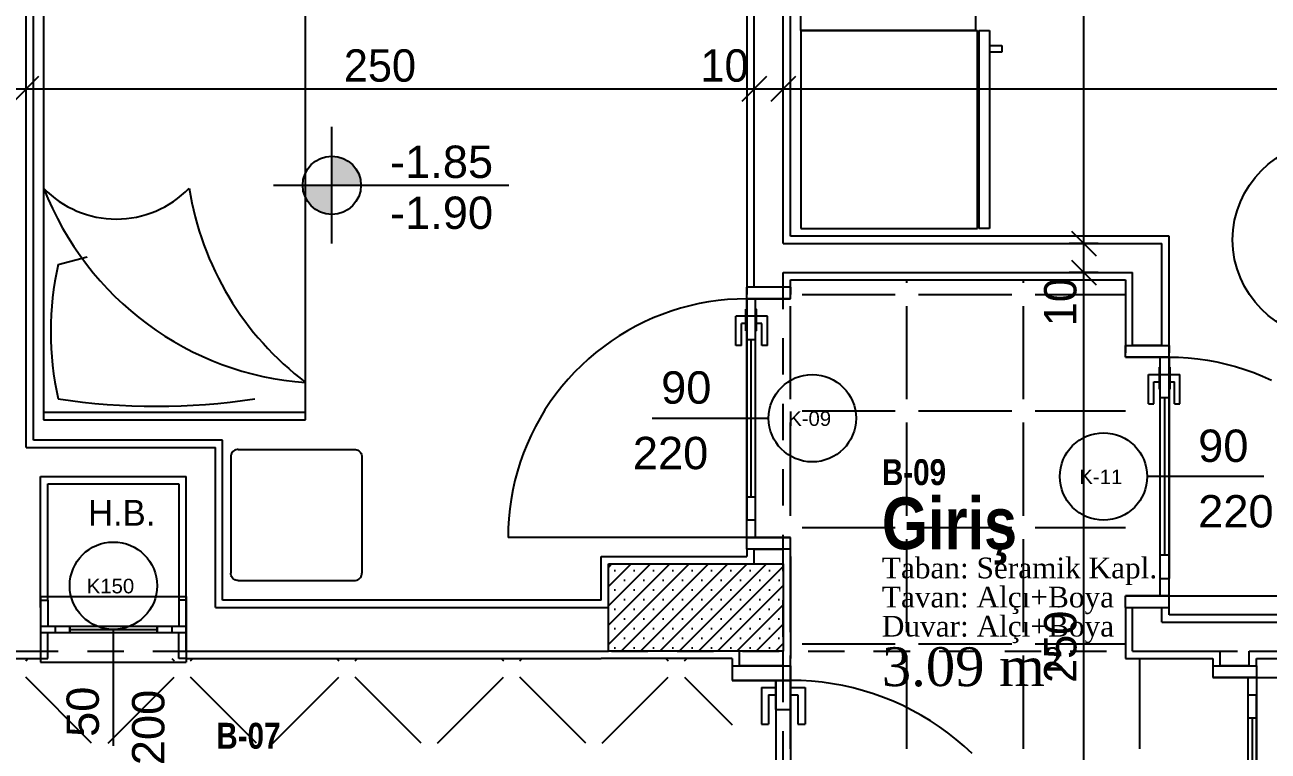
# Model space of a CAD drawing. Header units: metres. Extents: x -220 to 294, y -29 to 18.
# Drawn here: x -106.037 to -101.768, y 3.457 to 5.951 of the extents above; entities that cross this region are included whole.
import ezdxf

# ---------------------------------------------------------------- set-up
doc = ezdxf.new("R2010")
doc.units = ezdxf.units.M
doc.header["$MEASUREMENT"] = 0
doc.linetypes.add('HIDDEN2', pattern=[0.1875, 0.125, -0.0625])
for name, color, linetype in [('Aks', 7, 'Continuous'), ('Cember', 7, 'Continuous'), ('Duvar', 7, 'Continuous'), ('Kapi_Pencere', 7, 'Continuous'), ('Kolon', 7, 'Continuous'), ('Kot', 7, 'Continuous'), ('Kutuphane', 7, 'Continuous'), ('Mahal', 7, 'Continuous'), ('Olculendirme', 7, 'Continuous'), ('Tarama', 7, 'Continuous'), ('Yazi', 7, 'Continuous')]:
    doc.layers.add(name, color=color, linetype=linetype)
doc.styles.add('arial_1_18', font='arial.ttf', dxfattribs={"height": 0.2})
doc.styles.add('comic sans ms_1_18', font='comic.ttf', dxfattribs={"height": 0.2})
doc.styles.add('comic sans msbold_1_18', font='comicbd.ttf', dxfattribs={"height": 0.2})
doc.styles.add('swis721 cn btbold_1_18', font='swisscb.ttf', dxfattribs={"height": 0.2})
doc.styles.add('times new roman tur_1_18', font='times.ttf', dxfattribs={"height": 0.2})

msp = doc.modelspace()

# ---------------------------------------------------------------- hatches: boundary and pattern name
at = {"layer": 'Kolon', "linetype": 'Continuous', "lineweight": -3}
h = msp.add_hatch(dxfattribs=at)
h.set_pattern_fill('SACNCR', color=47, scale=0.5, style=0)
h.paths.add_polyline_path([(-104.033, 3.8), (-104.033, 4.1), (-103.433, 4.1), (-103.433, 3.8)])
at = {"layer": 'Kot', "linetype": 'Continuous', "lineweight": -3}
for points in [[(-104.883, 5.4), (-104.8836, 5.4112), (-104.8855, 5.4223), (-104.8886, 5.433), (-104.8929, 5.4434), (-104.8983, 5.4532), (-104.9048, 5.4623), (-104.9123, 5.4707), (-104.9206, 5.4782), (-104.9298, 5.4847), (-104.9396, 5.4901), (-104.95, 5.4944), (-104.9607, 5.4975), (-104.9718, 5.4994), (-104.983, 5.5), (-104.983, 5.4)], [(-105.083, 5.4), (-105.0824, 5.3888), (-105.0805, 5.3777), (-105.0774, 5.367), (-105.0731, 5.3566), (-105.0677, 5.3468), (-105.0612, 5.3377), (-105.0537, 5.3293), (-105.0453, 5.3218), (-105.0362, 5.3153), (-105.0264, 5.3099), (-105.016, 5.3056), (-105.0052, 5.3025), (-104.9942, 5.3006), (-104.983, 5.3), (-104.983, 5.4)]]:
    msp.add_hatch(color=216, dxfattribs=at).paths.add_polyline_path(points)

# ---------------------------------------------------------------- linework, layer by layer
at = {"layer": 'Aks', "color": 248, "linetype": 'HIDDEN2', "lineweight": -3}
for points in [[(-103.433, -3.575), (-103.433, 12.0099)], [(-114.1474, 3.8), (-94.6957, 3.8)]]:
    msp.add_lwpolyline(points, dxfattribs=at)
at = {"layer": 'Cember', "color": 237, "linetype": 'Continuous', "lineweight": -3}
msp.add_circle((-101.5531, 5.2126), 0.3365, dxfattribs=at)
at = {"layer": 'Duvar', "color": 166, "linetype": 'Continuous', "lineweight": -3}
for points in [[(-106.033, 4.5), (-106.033, 8.35)], [(-103.533, 5.05), (-103.533, 7.9)], [(-103.433, 5.2), (-103.433, 7.9)], [(-103.433, 5.2), (-102.133, 5.2)], [(-102.133, 4.85), (-102.133, 5.2)], [(-103.433, 5.05), (-103.433, 5.1)], [(-103.433, 5.1), (-102.233, 5.1)], [(-102.233, 4.85), (-102.233, 5.1)], [(-103.433, 5.05), (-103.533, 5.05)], [(-102.133, 4.85), (-102.233, 4.85)], [(-106.033, 4.5), (-105.383, 4.5)], [(-105.383, 3.95), (-105.383, 4.5)], [(-105.983, 3.95), (-105.983, 4.4)], [(-105.983, 4.4), (-105.483, 4.4)], [(-105.483, 3.95), (-105.483, 4.4)], [(-103.533, 4.1), (-103.533, 4.15)], [(-103.533, 4.15), (-103.433, 4.15)], [(-103.433, 4.1), (-103.433, 4.15)], [(-105.983, 3.95), (-105.983, 3.8)], [(-105.483, 3.8), (-105.483, 3.95)], [(-105.383, 3.95), (-104.033, 3.95)], [(-102.233, 3.8), (-102.233, 3.95)], [(-102.233, 3.95), (-102.133, 3.95)], [(-102.133, 3.9), (-102.133, 3.95)], [(-102.133, 3.9), (-99.1842, 3.9)], [(-106.083, 3.8), (-105.983, 3.8)], [(-105.483, 3.8), (-104.033, 3.8)], [(-103.583, 3.75), (-103.583, 3.8)], [(-103.433, 3.75), (-103.433, 3.8)], [(-102.233, 3.8), (-101.933, 3.8)], [(-101.933, 3.75), (-101.933, 3.8)], [(-101.833, 3.8), (-99.1842, 3.8)], [(-101.833, 3.75), (-101.833, 3.8)], [(-103.433, 3.75), (-103.583, 3.75)], [(-101.833, 3.75), (-101.933, 3.75)]]:
    msp.add_lwpolyline(points, dxfattribs=at)
at = {"layer": 'Duvar', "color": 187, "linetype": 'Continuous', "lineweight": -3}
for points in [[(-106.008, 4.525), (-106.008, 8.325)], [(-103.558, 7.8749), (-103.558, 5.05)], [(-103.408, 5.225), (-103.408, 7.8749)], [(-102.108, 5.225), (-103.408, 5.225)], [(-102.108, 4.85), (-102.108, 5.225)], [(-103.558, 5.05), (-103.558, 5.025)], [(-103.408, 5.05), (-103.408, 5.075)], [(-103.408, 5.075), (-102.258, 5.075)], [(-103.408, 5.05), (-103.408, 5.025)], [(-102.258, 5.075), (-102.258, 4.85)], [(-102.258, 4.85), (-102.258, 4.825)], [(-102.108, 4.85), (-102.108, 4.825)], [(-105.358, 4.525), (-106.008, 4.525)], [(-105.358, 3.975), (-105.358, 4.525)], [(-105.958, 3.975), (-105.958, 4.375)], [(-105.958, 4.375), (-105.508, 4.375)], [(-105.508, 4.375), (-105.508, 3.975)], [(-103.558, 4.15), (-103.558, 4.175)], [(-103.558, 4.15), (-103.558, 4.1251)], [(-103.408, 4.15), (-103.408, 4.175)], [(-103.408, 4.1251), (-103.408, 4.15)], [(-105.983, 3.975), (-105.958, 3.975)], [(-105.958, 3.975), (-105.958, 3.8863)], [(-105.483, 3.975), (-105.508, 3.975)], [(-105.508, 3.975), (-105.508, 3.8863)], [(-104.0581, 3.975), (-105.358, 3.975)], [(-102.258, 3.95), (-102.258, 3.975)], [(-102.108, 3.95), (-102.108, 3.975)], [(-102.258, 3.95), (-102.258, 3.775)], [(-102.108, 3.925), (-102.108, 3.95)], [(-99.2092, 3.925), (-102.108, 3.925)], [(-105.958, 3.775), (-105.958, 3.8638)], [(-105.508, 3.775), (-105.508, 3.8638)], [(-106.083, 3.775), (-105.983, 3.775)], [(-105.983, 3.775), (-105.958, 3.775)], [(-105.483, 3.775), (-105.508, 3.775)], [(-105.483, 3.775), (-104.0581, 3.775)], [(-103.608, 3.7749), (-103.608, 3.75)], [(-103.408, 3.75), (-103.408, 3.7749)], [(-102.258, 3.775), (-101.958, 3.775)], [(-101.958, 3.775), (-101.958, 3.75)], [(-101.808, 3.775), (-99.2092, 3.775)], [(-101.808, 3.75), (-101.808, 3.775)], [(-103.608, 3.75), (-103.608, 3.725)], [(-103.408, 3.75), (-103.408, 3.725)], [(-101.958, 3.75), (-101.958, 3.725)], [(-101.808, 3.75), (-101.808, 3.725)]]:
    msp.add_lwpolyline(points, dxfattribs=at)
at = {"layer": 'Kapi_Pencere', "color": 98, "linetype": 'Continuous', "lineweight": -3}
for points in [[(-103.408, 5.05), (-103.558, 5.05)], [(-103.558, 5.01), (-103.558, 5.05)], [(-103.408, 5.01), (-103.408, 5.05)], [(-103.6895, 4.9994), (-103.722, 4.9934)], [(-103.6568, 5.004), (-103.6895, 4.9994)], [(-103.624, 5.0073), (-103.6568, 5.004)], [(-103.591, 5.0093), (-103.624, 5.0073)], [(-103.558, 5.01), (-103.591, 5.0093)], [(-103.528, 5.01), (-103.558, 5.01)], [(-103.558, 4.975), (-103.558, 5.01)], [(-103.558, 5.01), (-103.408, 5.01)], [(-103.558, 5.01), (-103.558, 4.95)], [(-103.408, 5.01), (-103.528, 5.01)], [(-103.528, 4.975), (-103.528, 5.01)], [(-103.528, 4.95), (-103.528, 5.01)], [(-103.8488, 4.9567), (-103.8794, 4.9444)], [(-103.8177, 4.9678), (-103.8488, 4.9567)], [(-103.7861, 4.9776), (-103.8177, 4.9678)], [(-103.7542, 4.9862), (-103.7861, 4.9776)], [(-103.722, 4.9934), (-103.7542, 4.9862)], [(-103.5612, 4.9563), (-103.5612, 4.975)], [(-103.558, 4.975), (-103.5612, 4.975)], [(-103.5612, 4.95), (-103.5612, 4.9563)], [(-103.558, 4.9563), (-103.5612, 4.9563)], [(-103.558, 4.9563), (-103.558, 4.975)], [(-103.558, 4.95), (-103.558, 4.9563)], [(-103.5247, 4.975), (-103.528, 4.975)], [(-103.528, 4.9563), (-103.528, 4.975)], [(-103.5247, 4.9563), (-103.528, 4.9563)], [(-103.528, 4.95), (-103.528, 4.9563)], [(-103.5247, 4.9563), (-103.5247, 4.975)], [(-103.5247, 4.95), (-103.5247, 4.9563)], [(-103.9391, 4.9161), (-103.968, 4.9001)], [(-103.9095, 4.9308), (-103.9391, 4.9161)], [(-103.8794, 4.9444), (-103.9095, 4.9308)], [(-103.5612, 4.95), (-103.5955, 4.95)], [(-103.5955, 4.85), (-103.5955, 4.95)], [(-103.5767, 4.85), (-103.5767, 4.925)], [(-103.5612, 4.925), (-103.5767, 4.925)], [(-103.5612, 4.9438), (-103.5612, 4.95)], [(-103.5612, 4.95), (-103.5612, 4.95)], [(-103.5612, 4.9312), (-103.5612, 4.9438)], [(-103.5612, 4.925), (-103.5612, 4.9312)], [(-103.5612, 4.9187), (-103.5612, 4.925)], [(-103.5612, 4.925), (-103.5612, 4.925)], [(-103.558, 4.9187), (-103.5612, 4.9187)], [(-103.5612, 4.9), (-103.5612, 4.9187)], [(-103.558, 4.9438), (-103.558, 4.95)], [(-103.558, 4.95), (-103.558, 4.95)], [(-103.528, 4.95), (-103.558, 4.95)], [(-103.558, 4.95), (-103.558, 4.25)], [(-103.558, 4.9312), (-103.558, 4.9438)], [(-103.558, 4.925), (-103.558, 4.9312)], [(-103.558, 4.9187), (-103.558, 4.925)], [(-103.558, 4.925), (-103.558, 4.925)], [(-103.558, 4.9), (-103.558, 4.9187)], [(-103.528, 4.9438), (-103.528, 4.95)], [(-103.528, 4.95), (-103.528, 4.95)], [(-103.528, 4.9312), (-103.528, 4.9438)], [(-103.528, 4.925), (-103.528, 4.9312)], [(-103.528, 4.9187), (-103.528, 4.925)], [(-103.5247, 4.9187), (-103.528, 4.9187)], [(-103.528, 4.9), (-103.528, 4.9187)], [(-103.4872, 4.95), (-103.5247, 4.95)], [(-103.5247, 4.9438), (-103.5247, 4.95)], [(-103.5247, 4.95), (-103.5247, 4.95)], [(-103.5247, 4.9312), (-103.5247, 4.9438)], [(-103.5247, 4.925), (-103.5247, 4.9312)], [(-103.506, 4.925), (-103.5247, 4.925)], [(-103.5247, 4.9187), (-103.5247, 4.925)], [(-103.5247, 4.925), (-103.5247, 4.925)], [(-103.5247, 4.9), (-103.5247, 4.9187)], [(-103.506, 4.85), (-103.506, 4.925)], [(-103.4872, 4.85), (-103.4872, 4.95)], [(-103.9963, 4.8831), (-104.0238, 4.8648)], [(-103.968, 4.9001), (-103.9963, 4.8831)], [(-103.558, 4.9), (-103.5612, 4.9)], [(-103.558, 4.87), (-103.558, 4.9)], [(-103.558, 4.33), (-103.558, 4.87)], [(-103.558, 4.87), (-103.528, 4.87)], [(-103.5435, 4.33), (-103.5435, 4.87)], [(-103.5247, 4.9), (-103.528, 4.9)], [(-103.528, 4.87), (-103.528, 4.9)], [(-103.528, 4.33), (-103.528, 4.87)], [(-104.0766, 4.8252), (-104.1018, 4.8038)], [(-104.0506, 4.8455), (-104.0766, 4.8252)], [(-104.0238, 4.8648), (-104.0506, 4.8455)], [(-103.5767, 4.85), (-103.5955, 4.85)], [(-103.4872, 4.85), (-103.506, 4.85)], [(-102.258, 4.85), (-102.108, 4.85)], [(-102.258, 4.81), (-102.258, 4.85)], [(-102.108, 4.81), (-102.108, 4.85)], [(-104.1018, 4.8038), (-104.126, 4.7814)], [(-102.258, 4.81), (-102.138, 4.81)], [(-102.108, 4.81), (-102.258, 4.81)], [(-102.138, 4.81), (-102.108, 4.81)], [(-102.138, 4.775), (-102.138, 4.81)], [(-102.138, 4.75), (-102.138, 4.81)], [(-102.108, 4.775), (-102.108, 4.81)], [(-102.108, 4.81), (-102.108, 4.75)], [(-102.108, 4.81), (-102.075, 4.8093)], [(-102.075, 4.8093), (-102.042, 4.8073)], [(-102.042, 4.8073), (-102.0092, 4.804)], [(-102.0092, 4.804), (-101.9765, 4.7994)], [(-101.9765, 4.7994), (-101.944, 4.7934)], [(-101.944, 4.7934), (-101.9118, 4.7862)], [(-101.9118, 4.7862), (-101.8799, 4.7776)], [(-104.1494, 4.758), (-104.1718, 4.7338)], [(-104.126, 4.7814), (-104.1494, 4.758)], [(-102.1787, 4.75), (-102.1412, 4.75)], [(-102.1787, 4.65), (-102.1787, 4.75)], [(-102.1412, 4.7563), (-102.1412, 4.775)], [(-102.1412, 4.775), (-102.138, 4.775)], [(-102.1412, 4.75), (-102.1412, 4.7563)], [(-102.1412, 4.7563), (-102.138, 4.7563)], [(-102.1412, 4.7438), (-102.1412, 4.75)], [(-102.1412, 4.75), (-102.1412, 4.75)], [(-102.1412, 4.7312), (-102.1412, 4.7438)], [(-102.138, 4.7563), (-102.138, 4.775)], [(-102.138, 4.75), (-102.138, 4.7563)], [(-102.138, 4.7438), (-102.138, 4.75)], [(-102.138, 4.75), (-102.138, 4.75)], [(-102.138, 4.75), (-102.108, 4.75)], [(-102.138, 4.7312), (-102.138, 4.7438)], [(-102.108, 4.775), (-102.1047, 4.775)], [(-102.108, 4.7563), (-102.108, 4.775)], [(-102.108, 4.7563), (-102.1047, 4.7563)], [(-102.108, 4.75), (-102.108, 4.7563)], [(-102.108, 4.7438), (-102.108, 4.75)], [(-102.108, 4.75), (-102.108, 4.75)], [(-102.108, 4.75), (-102.108, 4.05)], [(-102.108, 4.7312), (-102.108, 4.7438)], [(-102.1047, 4.7563), (-102.1047, 4.775)], [(-102.1047, 4.75), (-102.1047, 4.7563)], [(-102.1047, 4.7438), (-102.1047, 4.75)], [(-102.1047, 4.75), (-102.1047, 4.75)], [(-102.1047, 4.75), (-102.0705, 4.75)], [(-102.1047, 4.7312), (-102.1047, 4.7438)], [(-102.0705, 4.65), (-102.0705, 4.75)], [(-101.8799, 4.7776), (-101.8483, 4.7678)], [(-101.8483, 4.7678), (-101.8172, 4.7567)], [(-101.8172, 4.7567), (-101.7866, 4.7444)], [(-101.7866, 4.7444), (-101.7565, 4.7308)], [(-104.1932, 4.7086), (-104.2135, 4.6826)], [(-104.1718, 4.7338), (-104.1932, 4.7086)], [(-102.16, 4.65), (-102.16, 4.725)], [(-102.16, 4.725), (-102.1412, 4.725)], [(-102.1412, 4.725), (-102.1412, 4.7312)], [(-102.1412, 4.7187), (-102.1412, 4.725)], [(-102.1412, 4.725), (-102.1412, 4.725)], [(-102.1412, 4.7187), (-102.138, 4.7187)], [(-102.1412, 4.7), (-102.1412, 4.7187)], [(-102.1412, 4.7), (-102.138, 4.7)], [(-102.138, 4.725), (-102.138, 4.7312)], [(-102.138, 4.7187), (-102.138, 4.725)], [(-102.138, 4.7), (-102.138, 4.7187)], [(-102.138, 4.67), (-102.138, 4.7)], [(-102.108, 4.725), (-102.108, 4.7312)], [(-102.108, 4.7187), (-102.108, 4.725)], [(-102.108, 4.725), (-102.108, 4.725)], [(-102.108, 4.7187), (-102.1047, 4.7187)], [(-102.108, 4.7), (-102.108, 4.7187)], [(-102.108, 4.7), (-102.1047, 4.7)], [(-102.108, 4.67), (-102.108, 4.7)], [(-102.1047, 4.725), (-102.1047, 4.7312)], [(-102.1047, 4.7187), (-102.1047, 4.725)], [(-102.1047, 4.725), (-102.1047, 4.725)], [(-102.1047, 4.725), (-102.0892, 4.725)], [(-102.1047, 4.7), (-102.1047, 4.7187)], [(-102.0892, 4.65), (-102.0892, 4.725)], [(-104.2328, 4.6558), (-104.2511, 4.6283)], [(-104.2135, 4.6826), (-104.2328, 4.6558)], [(-102.138, 4.13), (-102.138, 4.67)], [(-102.108, 4.67), (-102.138, 4.67)], [(-102.1225, 4.13), (-102.1225, 4.67)], [(-102.108, 4.13), (-102.108, 4.67)], [(-104.2511, 4.6283), (-104.2681, 4.6)], [(-102.1787, 4.65), (-102.16, 4.65)], [(-102.0892, 4.65), (-102.0705, 4.65)], [(-104.2841, 4.5711), (-104.2988, 4.5415)], [(-104.2681, 4.6), (-104.2841, 4.5711)], [(-103.883, 4.6), (-103.483, 4.6)], [(-104.2988, 4.5415), (-104.3124, 4.5114)], [(-104.3124, 4.5114), (-104.3247, 4.4808)], [(-104.3358, 4.4497), (-104.3456, 4.4181)], [(-104.3247, 4.4808), (-104.3358, 4.4497)], [(-104.3456, 4.4181), (-104.3542, 4.3862)], [(-101.783, 4.4), (-102.183, 4.4)], [(-104.3542, 4.3862), (-104.3614, 4.354)], [(-104.3674, 4.3215), (-104.372, 4.2888)], [(-104.3614, 4.354), (-104.3674, 4.3215)], [(-103.558, 4.25), (-103.558, 4.33)], [(-103.558, 4.33), (-103.528, 4.33)], [(-103.528, 4.25), (-103.528, 4.33)], [(-104.372, 4.2888), (-104.3753, 4.256)], [(-104.3753, 4.256), (-104.3773, 4.223)], [(-103.558, 4.19), (-103.558, 4.25)], [(-103.528, 4.25), (-103.558, 4.25)], [(-103.528, 4.19), (-103.528, 4.25)], [(-104.3773, 4.223), (-104.378, 4.19)], [(-103.558, 4.19), (-104.378, 4.19)], [(-103.558, 4.15), (-103.558, 4.19)], [(-103.528, 4.19), (-103.558, 4.19)], [(-103.558, 4.19), (-103.408, 4.19)], [(-103.408, 4.19), (-103.528, 4.19)], [(-103.408, 4.15), (-103.408, 4.19)], [(-103.408, 4.15), (-103.558, 4.15)], [(-102.108, 4.13), (-102.138, 4.13)], [(-102.138, 4.05), (-102.138, 4.13)], [(-102.108, 4.05), (-102.108, 4.13)], [(-102.138, 3.99), (-102.138, 4.05)], [(-102.138, 4.05), (-102.108, 4.05)], [(-102.108, 3.99), (-102.108, 4.05)], [(-105.983, 3.9875), (-105.983, 3.8863)], [(-105.983, 3.9875), (-105.483, 3.9875)], [(-105.483, 3.9875), (-105.483, 3.8863)], [(-102.258, 3.99), (-102.138, 3.99)], [(-102.258, 3.95), (-102.258, 3.99)], [(-102.108, 3.99), (-102.258, 3.99)], [(-102.138, 3.99), (-102.108, 3.99)], [(-102.108, 3.95), (-102.108, 3.99)], [(-102.108, 3.99), (-101.288, 3.99)], [(-102.258, 3.95), (-102.108, 3.95)], [(-105.983, 3.8863), (-105.933, 3.8863)], [(-105.983, 3.8863), (-105.983, 3.8638)], [(-105.933, 3.8863), (-105.883, 3.8863)], [(-105.933, 3.8863), (-105.933, 3.8638)], [(-105.883, 3.8863), (-105.583, 3.8863)], [(-105.883, 3.8863), (-105.883, 3.8788)], [(-105.883, 3.8638), (-105.883, 3.8863)], [(-105.583, 3.8863), (-105.533, 3.8863)], [(-105.583, 3.8863), (-105.583, 3.8788)], [(-105.583, 3.8638), (-105.583, 3.8863)], [(-105.533, 3.8863), (-105.483, 3.8863)], [(-105.533, 3.8863), (-105.533, 3.8638)], [(-105.483, 3.8863), (-105.483, 3.8638)], [(-105.983, 3.8638), (-105.933, 3.8638)], [(-105.983, 3.8638), (-105.983, 3.7625)], [(-105.933, 3.8638), (-105.883, 3.8638)], [(-105.883, 3.8788), (-105.883, 3.8713)], [(-105.883, 3.875), (-105.583, 3.875)], [(-105.883, 3.8713), (-105.883, 3.8638)], [(-105.883, 3.8638), (-105.583, 3.8638)], [(-105.733, 3.475), (-105.733, 3.875)], [(-105.583, 3.8788), (-105.583, 3.8713)], [(-105.583, 3.8713), (-105.583, 3.8638)], [(-105.583, 3.8638), (-105.533, 3.8638)], [(-105.533, 3.8638), (-105.483, 3.8638)], [(-105.483, 3.8638), (-105.483, 3.7625)], [(-105.983, 3.7625), (-105.483, 3.7625)], [(-103.608, 3.75), (-103.608, 3.7)], [(-103.608, 3.75), (-103.408, 3.75)], [(-103.408, 3.75), (-103.408, 3.7)], [(-101.958, 3.75), (-101.808, 3.75)], [(-101.958, 3.75), (-101.958, 3.71)], [(-101.808, 3.75), (-101.808, 3.71)], [(-103.608, 3.7), (-103.458, 3.7)], [(-103.408, 3.7), (-103.608, 3.7)], [(-103.508, 3.675), (-103.508, 3.65)], [(-103.508, 3.675), (-103.483, 3.675)], [(-103.483, 3.675), (-103.458, 3.675)], [(-103.458, 3.7), (-103.408, 3.7)], [(-103.458, 3.7), (-103.458, 3.675)], [(-103.458, 3.6), (-103.458, 3.7)], [(-103.458, 3.675), (-103.458, 3.65)], [(-103.408, 3.7), (-103.408, 3.675)], [(-103.408, 3.7), (-103.408, 3.6)], [(-103.3718, 3.6993), (-103.408, 3.7)], [(-103.408, 3.675), (-103.408, 3.65)], [(-103.408, 3.675), (-103.383, 3.675)], [(-103.383, 3.675), (-103.358, 3.675)], [(-103.3356, 3.6971), (-103.3718, 3.6993)], [(-103.358, 3.675), (-103.358, 3.65)], [(-103.2995, 3.6934), (-103.3356, 3.6971)], [(-103.2636, 3.6883), (-103.2995, 3.6934)], [(-103.228, 3.6818), (-103.2636, 3.6883)], [(-103.1926, 3.6738), (-103.228, 3.6818)], [(-103.1576, 3.6645), (-103.1926, 3.6738)], [(-101.958, 3.71), (-101.838, 3.71)], [(-101.808, 3.71), (-101.958, 3.71)], [(-101.838, 3.71), (-101.808, 3.71)], [(-101.838, 3.71), (-101.838, 3.65)], [(-101.808, 3.71), (-101.808, 3.65)], [(-101.808, 3.71), (-100.988, 3.71)], [(-103.508, 3.65), (-103.508, 3.55)], [(-103.483, 3.65), (-103.458, 3.65)], [(-103.483, 3.65), (-103.483, 3.55)], [(-103.458, 3.65), (-103.458, 3.6)], [(-103.408, 3.65), (-103.408, 3.6)], [(-103.408, 3.65), (-103.383, 3.65)], [(-103.383, 3.65), (-103.383, 3.55)], [(-103.358, 3.65), (-103.358, 3.55)], [(-103.123, 3.6537), (-103.1576, 3.6645)], [(-103.0889, 3.6415), (-103.123, 3.6537)], [(-103.0552, 3.628), (-103.0889, 3.6415)], [(-101.838, 3.65), (-101.808, 3.65)], [(-101.838, 3.65), (-101.838, 3.57)], [(-101.808, 3.65), (-101.808, 3.57)], [(-101.808, 2.95), (-101.808, 3.65)], [(-103.458, 3.6), (-103.458, 2.9)], [(-103.458, 3.6), (-103.408, 3.6)], [(-103.408, 3.6), (-103.408, 2.9)], [(-103.0222, 3.6131), (-103.0552, 3.628)], [(-102.9897, 3.5969), (-103.0222, 3.6131)], [(-102.958, 3.5794), (-102.9897, 3.5969)], [(-103.508, 3.55), (-103.483, 3.55)], [(-103.383, 3.55), (-103.358, 3.55)], [(-102.927, 3.5607), (-102.958, 3.5794)], [(-102.8967, 3.5407), (-102.927, 3.5607)], [(-101.838, 3.57), (-101.838, 3.03)], [(-101.808, 3.57), (-101.838, 3.57)], [(-101.8225, 3.57), (-101.8225, 3.03)], [(-101.808, 3.57), (-101.808, 3.03)], [(-102.8673, 3.5195), (-102.8967, 3.5407)], [(-102.8388, 3.4971), (-102.8673, 3.5195)], [(-102.8112, 3.4737), (-102.8388, 3.4971)], [(-102.7845, 3.4491), (-102.8112, 3.4737)]]:
    msp.add_lwpolyline(points, dxfattribs=at)
for centre in [(-103.333, 4.6), (-102.333, 4.4), (-105.733, 4.025)]:
    msp.add_circle(centre, 0.15, dxfattribs=at)
at = {"layer": 'Kolon', "color": 187, "linetype": 'Continuous', "lineweight": -3}
for points in [[(-104.0581, 3.975), (-104.0581, 4.1251)], [(-104.0581, 4.1251), (-103.558, 4.1251)], [(-103.408, 4.1251), (-103.4079, 4.1251)], [(-103.4079, 4.1251), (-103.4079, 3.7749)], [(-104.0581, 3.7749), (-104.0581, 3.775)], [(-103.608, 3.7749), (-104.0581, 3.7749)], [(-103.4079, 3.7749), (-103.408, 3.7749)]]:
    msp.add_lwpolyline(points, dxfattribs=at)
at = {"layer": 'Kolon', "color": 177, "linetype": 'Continuous', "lineweight": -3}
for points in [[(-104.033, 3.8), (-104.033, 4.1)], [(-104.033, 4.1), (-103.433, 4.1)], [(-103.433, 4.1), (-103.433, 3.8)], [(-103.433, 3.8), (-104.033, 3.8)]]:
    msp.add_lwpolyline(points, dxfattribs=at)
at = {"layer": 'Kot', "color": 216, "linetype": 'Continuous', "lineweight": -3}
for points in [[(-104.983, 5.2), (-104.983, 5.6)], [(-105.183, 5.4), (-104.783, 5.4)], [(-104.783, 5.4), (-104.375, 5.4)]]:
    msp.add_lwpolyline(points, dxfattribs=at)
msp.add_circle((-104.983, 5.4), 0.1, dxfattribs=at)
at = {"layer": 'Kutuphane', "color": 253, "linetype": 'Continuous', "lineweight": -3}
for points in [[(-103.3725, 5.9317), (-103.3725, 7.1317)], [(-102.7725, 7.1317), (-102.7725, 5.9317)], [(-105.973, 6.5693), (-105.973, 4.6206)], [(-105.073, 4.6206), (-105.073, 6.5693)], [(-102.7725, 5.9317), (-103.3725, 5.9317)], [(-103.3725, 5.9317), (-103.3725, 5.2517)], [(-103.3725, 5.9317), (-102.7663, 5.9317)], [(-102.7663, 5.2517), (-102.7663, 5.9317)], [(-102.761, 5.9317), (-102.725, 5.9317)], [(-102.761, 5.9317), (-102.761, 5.2517)], [(-102.725, 5.9317), (-102.725, 5.2517)], [(-102.725, 5.8798), (-102.6825, 5.8798)], [(-102.725, 5.8798), (-102.725, 5.8573)], [(-102.6825, 5.8573), (-102.725, 5.8573)], [(-102.6825, 5.8798), (-102.6825, 5.8573)], [(-103.3725, 5.2517), (-102.7663, 5.2517)], [(-102.725, 5.2517), (-102.761, 5.2517)], [(-105.923, 5.1283), (-105.823, 5.154)], [(-105.973, 4.6206), (-105.073, 4.6206)], [(-105.973, 4.6206), (-105.973, 4.595)], [(-105.073, 4.595), (-105.073, 4.6206)], [(-105.973, 4.595), (-105.073, 4.595)], [(-105.3225, 4.4853), (-105.3251, 4.4822)], [(-105.3195, 4.4879), (-105.3225, 4.4853)], [(-105.316, 4.49), (-105.3195, 4.4879)], [(-105.3123, 4.4915), (-105.316, 4.49)], [(-105.3084, 4.4924), (-105.3123, 4.4915)], [(-105.3044, 4.4927), (-105.3084, 4.4924)], [(-105.3044, 4.4927), (-104.9056, 4.4927)], [(-104.9056, 4.4927), (-104.9016, 4.4924)], [(-104.9016, 4.4924), (-104.8977, 4.4915)], [(-104.8977, 4.4915), (-104.894, 4.49)], [(-104.894, 4.49), (-104.8905, 4.4879)], [(-104.8905, 4.4879), (-104.8875, 4.4853)], [(-104.8875, 4.4853), (-104.8849, 4.4822)], [(-105.3297, 4.4712), (-105.33, 4.4672)], [(-105.33, 4.4672), (-105.33, 4.0683)], [(-105.3287, 4.4751), (-105.3297, 4.4712)], [(-105.3272, 4.4788), (-105.3287, 4.4751)], [(-105.3251, 4.4822), (-105.3272, 4.4788)], [(-104.8849, 4.4822), (-104.8828, 4.4788)], [(-104.8828, 4.4788), (-104.8813, 4.4751)], [(-104.8813, 4.4751), (-104.8803, 4.4712)], [(-104.8803, 4.4712), (-104.88, 4.4672)], [(-104.88, 4.4672), (-104.88, 4.0683)], [(-105.3297, 4.0643), (-105.33, 4.0683)], [(-105.3287, 4.0604), (-105.3297, 4.0643)], [(-105.3272, 4.0567), (-105.3287, 4.0604)], [(-105.3251, 4.0533), (-105.3272, 4.0567)], [(-104.8849, 4.0533), (-104.8828, 4.0567)], [(-104.8828, 4.0567), (-104.8813, 4.0604)], [(-104.8813, 4.0604), (-104.8803, 4.0643)], [(-104.8803, 4.0643), (-104.88, 4.0683)], [(-105.3225, 4.0502), (-105.3251, 4.0533)], [(-105.3195, 4.0476), (-105.3225, 4.0502)], [(-105.316, 4.0455), (-105.3195, 4.0476)], [(-105.3123, 4.044), (-105.316, 4.0455)], [(-105.3084, 4.0431), (-105.3123, 4.044)], [(-105.3044, 4.0427), (-105.3084, 4.0431)], [(-105.3044, 4.0427), (-104.9056, 4.0427)], [(-104.9056, 4.0427), (-104.9016, 4.0431)], [(-104.9016, 4.0431), (-104.8977, 4.044)], [(-104.8977, 4.044), (-104.894, 4.0455)], [(-104.894, 4.0455), (-104.8905, 4.0476)], [(-104.8905, 4.0476), (-104.8875, 4.0502)], [(-104.8875, 4.0502), (-104.8849, 4.0533)]]:
    msp.add_lwpolyline(points, dxfattribs=at)
for centre, major_axis, start_param, end_param in [((-105.723, 5.6463), (0, 0.3626), 2.356194, 3.926991), ((-105.0058, 5.7911), (0, 1.0701), 1.955125, 3.07709), ((-104.4753, 5.56), (0, 1.0374), 1.735576, 2.509327), ((-104.923, 4.8976), (0, 1.0513), 1.349482, 1.792111), ((-105.5855, 6.9617), (0, 2.3208), 2.991883, 3.291302)]:
    msp.add_ellipse(centre, major_axis=major_axis, ratio=0.975, start_param=start_param, end_param=end_param, dxfattribs=at)
at = {"layer": 'Olculendirme', "color": 47, "linetype": 'Continuous', "lineweight": -3}
for points in [[(-102.4011, -0.28), (-102.4011, 8.58)], [(-106.033, 5.6806), (-106.033, 5.7806)], [(-103.533, 5.6806), (-103.533, 5.7806)], [(-103.433, 5.6806), (-103.433, 5.7806)], [(-113.263, 5.7306), (-98.9542, 5.7306)], [(-102.3511, 5.2), (-102.4511, 5.2)], [(-102.3511, 5.1), (-102.4511, 5.1)]]:
    msp.add_lwpolyline(points, dxfattribs=at)
at = {"layer": 'Olculendirme', "color": 59, "linetype": 'Continuous', "lineweight": -3}
for points in [[(-105.9906, 5.773), (-106.0754, 5.6881)], [(-103.4906, 5.773), (-103.5754, 5.6881)], [(-103.3906, 5.773), (-103.4754, 5.6881)], [(-102.4435, 5.2424), (-102.3586, 5.1576)], [(-102.4435, 5.1424), (-102.3586, 5.0576)]]:
    msp.add_lwpolyline(points, dxfattribs=at)
at = {"layer": 'Tarama', "color": 133, "linetype": 'Continuous', "lineweight": -3}
for points in [[(-103.408, 5.065), (-103.408, 5.075)], [(-103.008, 5.065), (-103.008, 5.075)], [(-102.608, 5.065), (-102.608, 5.075)], [(-103.368, 5.025), (-103.048, 5.025)], [(-102.968, 5.025), (-102.648, 5.025)], [(-102.568, 5.025), (-102.258, 5.025)], [(-103.408, 4.665), (-103.408, 4.985)], [(-103.008, 4.665), (-103.008, 4.985)], [(-102.608, 4.665), (-102.608, 4.985)], [(-103.368, 4.625), (-103.048, 4.625)], [(-102.968, 4.625), (-102.648, 4.625)], [(-102.568, 4.625), (-102.258, 4.625)], [(-103.408, 4.265), (-103.408, 4.585)], [(-103.008, 4.265), (-103.008, 4.585)], [(-102.608, 4.265), (-102.608, 4.585)], [(-103.408, 3.865), (-103.408, 4.185)], [(-103.368, 4.225), (-103.048, 4.225)], [(-103.008, 3.865), (-103.008, 4.185)], [(-102.968, 4.225), (-102.648, 4.225)], [(-102.608, 3.865), (-102.608, 4.185)], [(-102.568, 4.225), (-102.258, 4.225)], [(-103.368, 3.825), (-103.048, 3.825)], [(-102.968, 3.825), (-102.648, 3.825)], [(-102.568, 3.825), (-102.258, 3.825)], [(-106.0341, 3.7675), (-106.0266, 3.775)], [(-105.5325, 3.775), (-105.525, 3.7675)], [(-105.4684, 3.7675), (-105.4609, 3.775)], [(-104.9668, 3.775), (-104.9593, 3.7675)], [(-104.9028, 3.7675), (-104.8953, 3.775)], [(-104.4011, 3.775), (-104.3936, 3.7675)], [(-104.3371, 3.7675), (-104.3296, 3.775)], [(-103.8355, 3.775), (-103.828, 3.7675)], [(-103.7714, 3.7675), (-103.7639, 3.775)], [(-103.408, 3.465), (-103.408, 3.785)], [(-103.008, 3.465), (-103.008, 3.785)], [(-102.608, 3.465), (-102.608, 3.785)], [(-102.208, 3.465), (-102.208, 3.775)], [(-105.8079, 3.4847), (-106.0341, 3.7109)], [(-105.7513, 3.4847), (-105.525, 3.7109)], [(-105.2422, 3.4847), (-105.4684, 3.7109)], [(-105.1856, 3.4847), (-104.9593, 3.7109)], [(-104.6765, 3.4847), (-104.9028, 3.7109)], [(-104.6199, 3.4847), (-104.3936, 3.7109)], [(-104.1108, 3.4847), (-104.3371, 3.7109)], [(-104.0542, 3.4847), (-103.828, 3.7109)], [(-103.7714, 3.7109), (-103.608, 3.5475)]]:
    msp.add_lwpolyline(points, dxfattribs=at)

# ---------------------------------------------------------------- texts
at = {"layer": 'Kapi_Pencere', "color": 98, "linetype": 'Continuous', "lineweight": -3, "style": 'arial_1_18'}
for s, height, p in [('90', 0.11111, (-103.8522, 4.65)), ('K-09', 0.05, (-103.416, 4.5738)), ('220', 0.11111, (-103.9493, 4.425)), ('90', 0.11111, (-102.008, 4.45)), ('K-11', 0.05, (-102.416, 4.3738)), ('220', 0.11111, (-102.008, 4.225)), ('K150', 0.05, (-105.8248, 3.9988))]:
    msp.add_text(s, height=height, dxfattribs=at).set_placement(p)
for s, p in [('50', (-105.783, 3.5058)), ('200', (-105.558, 3.4087))]:
    msp.add_text(s, height=0.11111, rotation=90, dxfattribs=at).set_placement(p)
at = {"layer": 'Kot', "color": 19, "linetype": 'Continuous', "lineweight": -3, "style": 'arial_1_18'}
for s, p in [('-1.85', (-104.783, 5.425)), ('-1.90', (-104.783, 5.25))]:
    msp.add_text(s, height=0.11111, dxfattribs=at).set_placement(p)
at = {"layer": 'Mahal', "color": 15, "linetype": 'Continuous', "lineweight": -3, "style": 'swis721 cn btbold_1_18'}
for s, height, p in [('B-09', 0.08889, (-103.0942, 4.3704)), ('Giriş', 0.17778, (-103.0942, 4.1504)), ('B-07', 0.08889, (-105.3798, 3.4653))]:
    msp.add_text(s, height=height, dxfattribs=at).set_placement(p)
at = {"layer": 'Mahal', "color": 58, "linetype": 'Continuous', "lineweight": -3, "style": 'times new roman tur_1_18'}
for s, p in [('Taban: Seramik Kapl.', (-103.0942, 4.0504)), ('Tavan: Alçı+Boya', (-103.0942, 3.9504)), ('Duvar: Alçı+Boya', (-103.0942, 3.8504))]:
    msp.add_text(s, height=0.071111, dxfattribs=at).set_placement(p)
at = {"layer": 'Mahal', "color": 38, "linetype": 'Continuous', "lineweight": -3, "style": 'times new roman tur_1_18'}
msp.add_text('3.09 m²', height=0.13333, dxfattribs=at).set_placement((-103.0942, 3.6804))
at = {"layer": 'Olculendirme', "color": 19, "linetype": 'Continuous', "lineweight": -3, "style": 'comic sans ms_1_18'}
for s, p in [('250', (-104.9418, 5.7556)), ('10', (-103.717, 5.7556))]:
    msp.add_text(s, height=0.11111, dxfattribs=at).set_placement(p)
for s, p in [('10', (-102.4261, 4.916)), ('250', (-102.4261, 3.6912))]:
    msp.add_text(s, height=0.11111, rotation=90, dxfattribs=at).set_placement(p)
at = {"layer": 'Yazi', "color": 216, "linetype": 'Continuous', "lineweight": -3, "style": 'comic sans msbold_1_18'}
msp.add_text('H.B.', height=0.08889, dxfattribs=at).set_placement((-105.8202, 4.2309))

doc.saveas('drawing.dxf')
